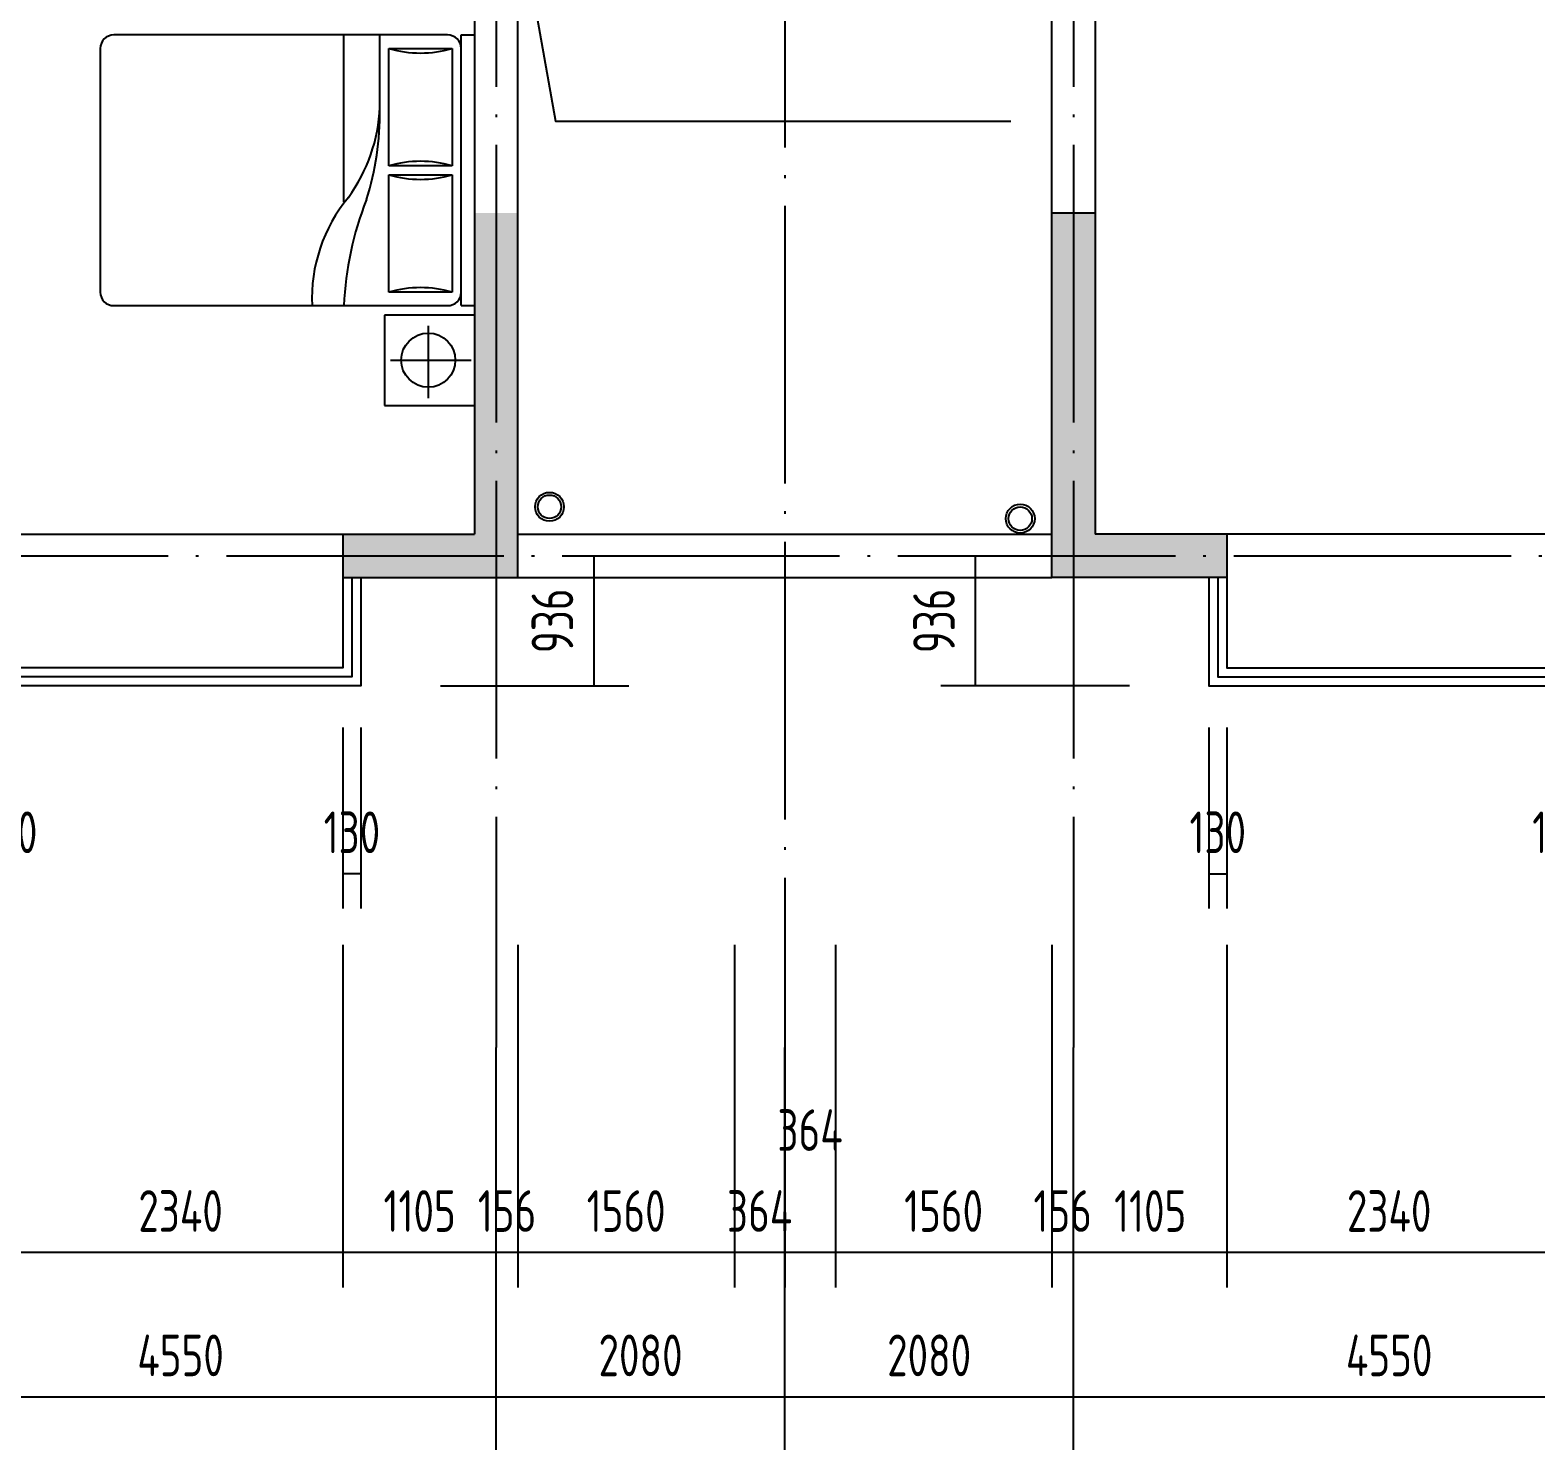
# Model space of a CAD drawing. Extents: x -726032 to 135930, y -151624 to 587044.
# Drawn here: x -463956 to -453105, y 402179 to 412341 of the extents above; entities that cross this region are included whole.
import ezdxf

# ---------------------------------------------------------------- set-up
doc = ezdxf.new("R2010")
doc.units = 0
doc.header["$LTSCALE"] = 1000
doc.header["$MEASUREMENT"] = 0
doc.linetypes.add('DOTE', pattern=[2.42, 2, -0.2, 0.02, -0.2])
doc.layers.get('DEFPOINTS').update_dxf_attribs({"color": 1, "linetype": 'CONTINUOUS'})
for name, color, linetype in [('AXIS', 245, 'CONTINUOUS'), ('COLUMN', 170, 'CONTINUOUS'), ('DOTE', 8, 'DOTE'), ('PUB_DIM', 245, 'CONTINUOUS'), ('WALL', 255, 'CONTINUOUS'), ('WINDOW', 155, 'CONTINUOUS'), ('家具', 252, 'CONTINUOUS'), ('引线', 213, 'CONTINUOUS'), ('看线', 86, 'CONTINUOUS'), ('雨水管', 20, 'CONTINUOUS')]:
    doc.layers.add(name, color=color, linetype=linetype)
doc.styles.add('DIM_FONT', font='isocp.shx', dxfattribs={"width": 0.8})
doc.dimstyles.new('AXIS', dxfattribs={"dimtxt": 300, "dimasz": 1, "dimexe": 250, "dimexo": 300, "dimgap": 150, "dimtad": 1, "dimdec": 0, "dimzin": 0, "dimdsep": 46, "dimtxsty": 'DIM_FONT', "dimcen": 0.09, "dimse1": 1, "dimse2": 1, "dimclrt": 142, "dimadec": 0, "dimazin": 0, "dimtfac": 1, "dimtdec": 0, "dimtix": 1, "dimtmove": 2, "dimatfit": 3, "dimfxl": 1, "dimtolj": 1, "dimtzin": 0, "dimarcsym": 0})
doc.dimstyles.new('DIMA', dxfattribs={"dimtxt": 300, "dimasz": 1, "dimexe": 250, "dimexo": 300, "dimgap": 150, "dimtad": 1, "dimdec": 0, "dimzin": 0, "dimdsep": 46, "dimtxsty": 'DIM_FONT', "dimcen": 0.09, "dimse1": 1, "dimclrt": 142, "dimadec": 0, "dimazin": 0, "dimtfac": 1, "dimtdec": 0, "dimtix": 1, "dimtmove": 2, "dimatfit": 3, "dimfxl": 1, "dimtolj": 1, "dimtzin": 0, "dimarcsym": 0})
doc.dimstyles.new('DIMB', dxfattribs={"dimtxt": 300, "dimasz": 1, "dimexe": 250, "dimexo": 300, "dimgap": 150, "dimtad": 1, "dimdec": 0, "dimzin": 0, "dimdsep": 46, "dimtxsty": 'DIM_FONT', "dimcen": 0.09, "dimse2": 1, "dimclrt": 142, "dimadec": 0, "dimazin": 0, "dimtfac": 1, "dimtdec": 0, "dimtix": 1, "dimtmove": 2, "dimatfit": 3, "dimfxl": 1, "dimtolj": 1, "dimtzin": 0, "dimarcsym": 0})
doc.dimstyles.new('DIMN', dxfattribs={"dimtxt": 300, "dimasz": 1, "dimexe": 250, "dimexo": 300, "dimgap": 150, "dimtad": 1, "dimdec": 0, "dimzin": 0, "dimdsep": 46, "dimtxsty": 'DIM_FONT', "dimcen": 0.09, "dimclrt": 142, "dimadec": 0, "dimazin": 0, "dimtfac": 1, "dimtdec": 0, "dimtix": 1, "dimtmove": 2, "dimatfit": 3, "dimfxl": 1, "dimtolj": 1, "dimtzin": 0, "dimarcsym": 0})

# ---------------------------------------------------------------- blocks, each defined once
blk = doc.blocks.new('*D509')
at = {"layer": 'AXIS', "color": 0, "lineweight": -2, "transparency": 16777216}
for p, q in [((-481293, 404712), (-481293, 401205)), ((-412614, 404712), (-412614, 401205)), ((-412615, 401455), (-481292, 401455))]:
    blk.add_line(p, q, dxfattribs=at)
at = {"layer": 'AXIS', "color": 0, "transparency": 16777216}
for points in [[(-481292, 401455), (-481292, 401454), (-481293, 401455)], [(-412615, 401455), (-412615, 401454), (-412614, 401455)]]:
    blk.add_solid(points, dxfattribs=at)
at = {"layer": 'DEFPOINTS', "color": 0, "transparency": 16777216}
for p in [(-481293, 405012), (-412614, 405012), (-481293, 401455)]:
    blk.add_point(p, dxfattribs=at)
at = {"layer": 'AXIS', "color": 142, "transparency": 16777216, "insert": (-446953, 401755), "char_height": 300, "attachment_point": 5, "style": 'DIM_FONT'}
blk.add_mtext('\\A1;68679', dxfattribs=at)
blk = doc.blocks.new('*D3276')
at = {"layer": 'AXIS', "color": 0, "lineweight": -2, "transparency": 16777216}
blk.add_line((-456438, 402495), (-458516, 402495), dxfattribs=at)
at = {"layer": 'AXIS', "color": 0, "transparency": 16777216}
for points in [[(-458516, 402495), (-458516, 402494), (-458517, 402495)], [(-456438, 402495), (-456438, 402494), (-456437, 402495)]]:
    blk.add_solid(points, dxfattribs=at)
at = {"layer": 'DEFPOINTS', "color": 0, "transparency": 16777216}
for p in [(-458517, 405012), (-456437, 405012), (-458517, 402495)]:
    blk.add_point(p, dxfattribs=at)
at = {"layer": 'AXIS', "color": 142, "transparency": 16777216, "insert": (-457477, 402795), "char_height": 300, "attachment_point": 5, "style": 'DIM_FONT'}
blk.add_mtext('\\A1;2080', dxfattribs=at)
blk = doc.blocks.new('*D855')
at = {"layer": 'DEFPOINTS', "color": 0, "transparency": 16777216}
for p in [(-458153, 406052), (-456593, 406052), (-458153, 403535)]:
    blk.add_point(p, dxfattribs=at)
at = {"layer": 'PUB_DIM', "color": 0, "lineweight": -2, "transparency": 16777216}
for p, q in [((-458153, 405752), (-458153, 403285)), ((-456593, 405752), (-456593, 403285)), ((-456594, 403535), (-458152, 403535))]:
    blk.add_line(p, q, dxfattribs=at)
at = {"layer": 'PUB_DIM', "color": 0, "transparency": 16777216}
for points in [[(-458152, 403535), (-458152, 403534), (-458153, 403535)], [(-456594, 403535), (-456594, 403534), (-456593, 403535)]]:
    blk.add_solid(points, dxfattribs=at)
at = {"layer": 'PUB_DIM', "color": 142, "transparency": 16777216, "insert": (-457373, 403835), "char_height": 300, "attachment_point": 5, "style": 'DIM_FONT'}
blk.add_mtext('\\A1;1560', dxfattribs=at)
blk = doc.blocks.new('*D856')
at = {"layer": 'DEFPOINTS', "color": 0, "transparency": 16777216}
for p in [(-458517, 406052), (-458153, 406052), (-458517, 403535)]:
    blk.add_point(p, dxfattribs=at)
at = {"layer": 'PUB_DIM', "color": 0, "lineweight": -2, "transparency": 16777216}
for p, q in [((-458517, 405752), (-458517, 403285)), ((-458153, 405752), (-458153, 403285)), ((-458154, 403535), (-458516, 403535))]:
    blk.add_line(p, q, dxfattribs=at)
at = {"layer": 'PUB_DIM', "color": 0, "transparency": 16777216}
for points in [[(-458516, 403535), (-458516, 403534), (-458517, 403535)], [(-458154, 403535), (-458154, 403534), (-458153, 403535)]]:
    blk.add_solid(points, dxfattribs=at)
at = {"layer": 'PUB_DIM', "color": 142, "transparency": 16777216, "insert": (-458335, 404418), "char_height": 300, "attachment_point": 5, "style": 'DIM_FONT'}
blk.add_mtext('\\A1;364', dxfattribs=at)
blk = doc.blocks.new('*D857')
at = {"layer": 'DEFPOINTS', "color": 0, "transparency": 16777216}
for p in [(-461702, 407618), (-461572, 407618), (-461702, 406263)]:
    blk.add_point(p, dxfattribs=at)
at = {"layer": 'PUB_DIM', "color": 0, "lineweight": -2, "transparency": 16777216}
for p, q in [((-461702, 407318), (-461702, 406013)), ((-461572, 407318), (-461572, 406013)), ((-461703, 406263), (-461704, 406263)), ((-461572, 406263), (-461702, 406263)), ((-461571, 406263), (-461570, 406263))]:
    blk.add_line(p, q, dxfattribs=at)
at = {"layer": 'PUB_DIM', "color": 0, "transparency": 16777216}
for points in [[(-461703, 406264), (-461703, 406263), (-461702, 406263)], [(-461571, 406264), (-461571, 406263), (-461572, 406263)]]:
    blk.add_solid(points, dxfattribs=at)
at = {"layer": 'PUB_DIM', "color": 142, "transparency": 16777216, "insert": (-461637, 406563), "char_height": 300, "attachment_point": 5, "style": 'DIM_FONT'}
blk.add_mtext('\\A1;130', dxfattribs=at)
blk = doc.blocks.new('*D858')
at = {"layer": 'DEFPOINTS', "color": 0, "transparency": 16777216}
for p in [(-464172, 407618), (-464042, 407618), (-464172, 406263)]:
    blk.add_point(p, dxfattribs=at)
at = {"layer": 'PUB_DIM', "color": 0, "lineweight": -2, "transparency": 16777216}
for p, q in [((-464172, 407318), (-464172, 406013)), ((-464042, 407318), (-464042, 406013)), ((-464173, 406263), (-464174, 406263)), ((-464042, 406263), (-464172, 406263)), ((-464041, 406263), (-464040, 406263))]:
    blk.add_line(p, q, dxfattribs=at)
at = {"layer": 'PUB_DIM', "color": 0, "transparency": 16777216}
for points in [[(-464173, 406264), (-464173, 406263), (-464172, 406263)], [(-464041, 406264), (-464041, 406263), (-464042, 406263)]]:
    blk.add_solid(points, dxfattribs=at)
at = {"layer": 'PUB_DIM', "color": 142, "transparency": 16777216, "insert": (-464107, 406563), "char_height": 300, "attachment_point": 5, "style": 'DIM_FONT'}
blk.add_mtext('\\A1;130', dxfattribs=at)
blk = doc.blocks.new('*D3659')
at = {"layer": 'DEFPOINTS', "color": 0, "transparency": 16777216}
for p in [(-461299, 408554), (-459892, 408554), (-461299, 407618)]:
    blk.add_point(p, dxfattribs=at)
at = {"layer": 'PUB_DIM', "color": 0, "lineweight": -2, "transparency": 16777216}
for p, q in [((-459892, 407619), (-459892, 408553)), ((-460999, 407618), (-459642, 407618))]:
    blk.add_line(p, q, dxfattribs=at)
at = {"layer": 'PUB_DIM', "color": 0, "transparency": 16777216}
for points in [[(-459892, 408553), (-459892, 408553), (-459892, 408554)], [(-459892, 407619), (-459892, 407619), (-459892, 407618)]]:
    blk.add_solid(points, dxfattribs=at)
at = {"layer": 'PUB_DIM', "color": 142, "transparency": 16777216, "insert": (-460192, 408086), "char_height": 300, "attachment_point": 5, "rotation": 90, "style": 'DIM_FONT'}
blk.add_mtext('\\A1;936', dxfattribs=at)
blk = doc.blocks.new('*D3277')
at = {"layer": 'AXIS', "color": 0, "lineweight": -2, "transparency": 16777216}
blk.add_line((-460598, 402495), (-465146, 402495), dxfattribs=at)
at = {"layer": 'AXIS', "color": 0, "transparency": 16777216}
for points in [[(-465146, 402495), (-465146, 402494), (-465147, 402495)], [(-460598, 402495), (-460598, 402494), (-460597, 402495)]]:
    blk.add_solid(points, dxfattribs=at)
at = {"layer": 'DEFPOINTS', "color": 0, "transparency": 16777216}
for p in [(-465147, 405012), (-460597, 405012), (-465147, 402495)]:
    blk.add_point(p, dxfattribs=at)
at = {"layer": 'AXIS', "color": 142, "transparency": 16777216, "insert": (-462872, 402795), "char_height": 300, "attachment_point": 5, "style": 'DIM_FONT'}
blk.add_mtext('\\A1;4550', dxfattribs=at)
blk = doc.blocks.new('*D3278')
at = {"layer": 'AXIS', "color": 0, "lineweight": -2, "transparency": 16777216}
blk.add_line((-458518, 402495), (-460596, 402495), dxfattribs=at)
at = {"layer": 'AXIS', "color": 0, "transparency": 16777216}
for points in [[(-460596, 402495), (-460596, 402494), (-460597, 402495)], [(-458518, 402495), (-458518, 402494), (-458517, 402495)]]:
    blk.add_solid(points, dxfattribs=at)
at = {"layer": 'DEFPOINTS', "color": 0, "transparency": 16777216}
for p in [(-460597, 405012), (-458517, 405012), (-460597, 402495)]:
    blk.add_point(p, dxfattribs=at)
at = {"layer": 'AXIS', "color": 142, "transparency": 16777216, "insert": (-459557, 402795), "char_height": 300, "attachment_point": 5, "style": 'DIM_FONT'}
blk.add_mtext('\\A1;2080', dxfattribs=at)
blk = doc.blocks.new('*D859')
at = {"layer": 'DEFPOINTS', "color": 0, "transparency": 16777216}
for p in [(-464042, 406052), (-461702, 406052), (-464042, 403535)]:
    blk.add_point(p, dxfattribs=at)
at = {"layer": 'PUB_DIM', "color": 0, "lineweight": -2, "transparency": 16777216}
for p, q in [((-464042, 405752), (-464042, 403285)), ((-461702, 405752), (-461702, 403285)), ((-461703, 403535), (-464041, 403535))]:
    blk.add_line(p, q, dxfattribs=at)
at = {"layer": 'PUB_DIM', "color": 0, "transparency": 16777216}
for points in [[(-464041, 403535), (-464041, 403534), (-464042, 403535)], [(-461703, 403535), (-461703, 403534), (-461702, 403535)]]:
    blk.add_solid(points, dxfattribs=at)
at = {"layer": 'PUB_DIM', "color": 142, "transparency": 16777216, "insert": (-462872, 403835), "char_height": 300, "attachment_point": 5, "style": 'DIM_FONT'}
blk.add_mtext('\\A1;2340', dxfattribs=at)
blk = doc.blocks.new('*D862')
at = {"layer": 'DEFPOINTS', "color": 0, "transparency": 16777216}
for p in [(-458881, 406052), (-458517, 406052), (-458881, 403535)]:
    blk.add_point(p, dxfattribs=at)
at = {"layer": 'PUB_DIM', "color": 0, "lineweight": -2, "transparency": 16777216}
for p, q in [((-458881, 405752), (-458881, 403285)), ((-458517, 405752), (-458517, 403285)), ((-458882, 403535), (-458883, 403535)), ((-458517, 403535), (-458881, 403535)), ((-458516, 403535), (-458515, 403535))]:
    blk.add_line(p, q, dxfattribs=at)
at = {"layer": 'PUB_DIM', "color": 0, "transparency": 16777216}
for points in [[(-458882, 403535), (-458882, 403534), (-458881, 403535)], [(-458516, 403535), (-458516, 403534), (-458517, 403535)]]:
    blk.add_solid(points, dxfattribs=at)
at = {"layer": 'PUB_DIM', "color": 142, "transparency": 16777216, "insert": (-458699, 403835), "char_height": 300, "attachment_point": 5, "style": 'DIM_FONT'}
blk.add_mtext('\\A1;364', dxfattribs=at)
blk = doc.blocks.new('*D3663')
at = {"layer": 'DEFPOINTS', "color": 0, "transparency": 16777216}
for p in [(-460597, 406052), (-460441, 406052), (-460597, 403535)]:
    blk.add_point(p, dxfattribs=at)
at = {"layer": 'PUB_DIM', "color": 0, "lineweight": -2, "transparency": 16777216}
for p, q in [((-460441, 405752), (-460441, 403285)), ((-460598, 403535), (-460599, 403535)), ((-460441, 403535), (-460597, 403535)), ((-460440, 403535), (-460439, 403535))]:
    blk.add_line(p, q, dxfattribs=at)
at = {"layer": 'PUB_DIM', "color": 0, "transparency": 16777216}
for points in [[(-460598, 403535), (-460598, 403534), (-460597, 403535)], [(-460440, 403535), (-460440, 403534), (-460441, 403535)]]:
    blk.add_solid(points, dxfattribs=at)
at = {"layer": 'PUB_DIM', "color": 142, "transparency": 16777216, "insert": (-460519, 403835), "char_height": 300, "attachment_point": 5, "style": 'DIM_FONT'}
blk.add_mtext('\\A1;156', dxfattribs=at)
blk = doc.blocks.new('*D2091')
at = {"layer": 'DEFPOINTS', "color": 0, "transparency": 16777216}
for p in [(-461702, 406052), (-460597, 406052), (-461702, 403535)]:
    blk.add_point(p, dxfattribs=at)
at = {"layer": 'PUB_DIM', "color": 0, "lineweight": -2, "transparency": 16777216}
for p, q in [((-461702, 405752), (-461702, 403285)), ((-460598, 403535), (-461701, 403535))]:
    blk.add_line(p, q, dxfattribs=at)
at = {"layer": 'PUB_DIM', "color": 0, "transparency": 16777216}
for points in [[(-461701, 403535), (-461701, 403534), (-461702, 403535)], [(-460598, 403535), (-460598, 403534), (-460597, 403535)]]:
    blk.add_solid(points, dxfattribs=at)
at = {"layer": 'PUB_DIM', "color": 142, "transparency": 16777216, "insert": (-461149, 403835), "char_height": 300, "attachment_point": 5, "style": 'DIM_FONT'}
blk.add_mtext('\\A1;1105', dxfattribs=at)
blk = doc.blocks.new('*D863')
at = {"layer": 'DEFPOINTS', "color": 0, "transparency": 16777216}
for p in [(-460441, 406052), (-458881, 406052), (-460441, 403535)]:
    blk.add_point(p, dxfattribs=at)
at = {"layer": 'PUB_DIM', "color": 0, "lineweight": -2, "transparency": 16777216}
for p, q in [((-460441, 405752), (-460441, 403285)), ((-458881, 405752), (-458881, 403285)), ((-458882, 403535), (-460440, 403535))]:
    blk.add_line(p, q, dxfattribs=at)
at = {"layer": 'PUB_DIM', "color": 0, "transparency": 16777216}
for points in [[(-460440, 403535), (-460440, 403534), (-460441, 403535)], [(-458882, 403535), (-458882, 403534), (-458881, 403535)]]:
    blk.add_solid(points, dxfattribs=at)
at = {"layer": 'PUB_DIM', "color": 142, "transparency": 16777216, "insert": (-459661, 403835), "char_height": 300, "attachment_point": 5, "style": 'DIM_FONT'}
blk.add_mtext('\\A1;1560', dxfattribs=at)
blk = doc.blocks.new('*D866')
at = {"layer": 'DEFPOINTS', "color": 0, "transparency": 16777216}
for p in [(-452992, 407618), (-452862, 407618), (-452862, 406263)]:
    blk.add_point(p, dxfattribs=at)
at = {"layer": 'PUB_DIM', "color": 0, "lineweight": -2, "transparency": 16777216}
for p, q in [((-452992, 407318), (-452992, 406013)), ((-452862, 407318), (-452862, 406013)), ((-452993, 406263), (-452994, 406263)), ((-452992, 406263), (-452862, 406263)), ((-452861, 406263), (-452860, 406263))]:
    blk.add_line(p, q, dxfattribs=at)
at = {"layer": 'PUB_DIM', "color": 0, "transparency": 16777216}
for points in [[(-452993, 406264), (-452993, 406263), (-452992, 406263)], [(-452861, 406264), (-452861, 406263), (-452862, 406263)]]:
    blk.add_solid(points, dxfattribs=at)
at = {"layer": 'PUB_DIM', "color": 142, "transparency": 16777216, "insert": (-452927, 406563), "char_height": 300, "attachment_point": 5, "style": 'DIM_FONT'}
blk.add_mtext('\\A1;130', dxfattribs=at)
blk = doc.blocks.new('*D867')
at = {"layer": 'DEFPOINTS', "color": 0, "transparency": 16777216}
for p in [(-455462, 407618), (-455332, 407618), (-455332, 406263)]:
    blk.add_point(p, dxfattribs=at)
at = {"layer": 'PUB_DIM', "color": 0, "lineweight": -2, "transparency": 16777216}
for p, q in [((-455462, 407318), (-455462, 406013)), ((-455332, 407318), (-455332, 406013)), ((-455463, 406263), (-455464, 406263)), ((-455462, 406263), (-455332, 406263)), ((-455331, 406263), (-455330, 406263))]:
    blk.add_line(p, q, dxfattribs=at)
at = {"layer": 'PUB_DIM', "color": 0, "transparency": 16777216}
for points in [[(-455463, 406264), (-455463, 406263), (-455462, 406263)], [(-455331, 406264), (-455331, 406263), (-455332, 406263)]]:
    blk.add_solid(points, dxfattribs=at)
at = {"layer": 'PUB_DIM', "color": 142, "transparency": 16777216, "insert": (-455397, 406563), "char_height": 300, "attachment_point": 5, "style": 'DIM_FONT'}
blk.add_mtext('\\A1;130', dxfattribs=at)
blk = doc.blocks.new('*D3667')
at = {"layer": 'DEFPOINTS', "color": 0, "transparency": 16777216}
for p in [(-457142, 408554), (-455734, 408554), (-455734, 407618)]:
    blk.add_point(p, dxfattribs=at)
at = {"layer": 'PUB_DIM', "color": 0, "lineweight": -2, "transparency": 16777216}
for p, q in [((-457142, 407619), (-457142, 408553)), ((-456034, 407618), (-457392, 407618))]:
    blk.add_line(p, q, dxfattribs=at)
at = {"layer": 'PUB_DIM', "color": 0, "transparency": 16777216}
for points in [[(-457142, 408553), (-457141, 408553), (-457142, 408554)], [(-457142, 407619), (-457141, 407619), (-457142, 407618)]]:
    blk.add_solid(points, dxfattribs=at)
at = {"layer": 'PUB_DIM', "color": 142, "transparency": 16777216, "insert": (-457442, 408086), "char_height": 300, "attachment_point": 5, "rotation": 90, "style": 'DIM_FONT'}
blk.add_mtext('\\A1;936', dxfattribs=at)
blk = doc.blocks.new('*D868')
at = {"layer": 'DEFPOINTS', "color": 0, "transparency": 16777216}
for p in [(-455332, 406052), (-452992, 406052), (-455332, 403535)]:
    blk.add_point(p, dxfattribs=at)
at = {"layer": 'PUB_DIM', "color": 0, "lineweight": -2, "transparency": 16777216}
for p, q in [((-455332, 405752), (-455332, 403285)), ((-452992, 405752), (-452992, 403285)), ((-452993, 403535), (-455331, 403535))]:
    blk.add_line(p, q, dxfattribs=at)
at = {"layer": 'PUB_DIM', "color": 0, "transparency": 16777216}
for points in [[(-455331, 403535), (-455331, 403534), (-455332, 403535)], [(-452993, 403535), (-452993, 403534), (-452992, 403535)]]:
    blk.add_solid(points, dxfattribs=at)
at = {"layer": 'PUB_DIM', "color": 142, "transparency": 16777216, "insert": (-454162, 403835), "char_height": 300, "attachment_point": 5, "style": 'DIM_FONT'}
blk.add_mtext('\\A1;2340', dxfattribs=at)
blk = doc.blocks.new('*D2094')
at = {"layer": 'DEFPOINTS', "color": 0, "transparency": 16777216}
for p in [(-456593, 406052), (-456437, 406052), (-456593, 403535)]:
    blk.add_point(p, dxfattribs=at)
at = {"layer": 'PUB_DIM', "color": 0, "lineweight": -2, "transparency": 16777216}
for p, q in [((-456593, 405752), (-456593, 403285)), ((-456594, 403535), (-456595, 403535)), ((-456437, 403535), (-456593, 403535)), ((-456436, 403535), (-456435, 403535))]:
    blk.add_line(p, q, dxfattribs=at)
at = {"layer": 'PUB_DIM', "color": 0, "transparency": 16777216}
for points in [[(-456594, 403535), (-456594, 403534), (-456593, 403535)], [(-456436, 403535), (-456436, 403534), (-456437, 403535)]]:
    blk.add_solid(points, dxfattribs=at)
at = {"layer": 'PUB_DIM', "color": 142, "transparency": 16777216, "insert": (-456515, 403835), "char_height": 300, "attachment_point": 5, "style": 'DIM_FONT'}
blk.add_mtext('\\A1;156', dxfattribs=at)
blk = doc.blocks.new('*D3668')
at = {"layer": 'DEFPOINTS', "color": 0, "transparency": 16777216}
for p in [(-456437, 406052), (-455332, 406052), (-456437, 403535)]:
    blk.add_point(p, dxfattribs=at)
at = {"layer": 'PUB_DIM', "color": 0, "lineweight": -2, "transparency": 16777216}
for p, q in [((-455332, 405752), (-455332, 403285)), ((-455333, 403535), (-456436, 403535))]:
    blk.add_line(p, q, dxfattribs=at)
at = {"layer": 'PUB_DIM', "color": 0, "transparency": 16777216}
for points in [[(-456436, 403535), (-456436, 403534), (-456437, 403535)], [(-455333, 403535), (-455333, 403534), (-455332, 403535)]]:
    blk.add_solid(points, dxfattribs=at)
at = {"layer": 'PUB_DIM', "color": 142, "transparency": 16777216, "insert": (-455884, 403835), "char_height": 300, "attachment_point": 5, "style": 'DIM_FONT'}
blk.add_mtext('\\A1;1105', dxfattribs=at)
blk = doc.blocks.new('*D3281')
at = {"layer": 'AXIS', "color": 0, "lineweight": -2, "transparency": 16777216}
blk.add_line((-451888, 402495), (-456436, 402495), dxfattribs=at)
at = {"layer": 'AXIS', "color": 0, "transparency": 16777216}
for points in [[(-456436, 402495), (-456436, 402494), (-456437, 402495)], [(-451888, 402495), (-451888, 402494), (-451887, 402495)]]:
    blk.add_solid(points, dxfattribs=at)
at = {"layer": 'DEFPOINTS', "color": 0, "transparency": 16777216}
for p in [(-456437, 405012), (-451887, 405012), (-456437, 402495)]:
    blk.add_point(p, dxfattribs=at)
at = {"layer": 'AXIS', "color": 142, "transparency": 16777216, "insert": (-454162, 402795), "char_height": 300, "attachment_point": 5, "style": 'DIM_FONT'}
blk.add_mtext('\\A1;4550', dxfattribs=at)

msp = doc.modelspace()

# ---------------------------------------------------------------- linework, layer by layer
at = {"layer": 'AXIS'}
for p, q in [((-460596.9, 400934.5), (-460596.9, 405011.9)), ((-458516.9, 400934.5), (-458516.9, 405011.9)), ((-456436.9, 400934.5), (-456436.9, 405011.9))]:
    msp.add_line(p, q, dxfattribs=at)
at = {"layer": 'COLUMN'}
for points in [[(-460752.9, 411024), (-460752.9, 408710), (-460440.9, 411024), (-460440.9, 408398)], [(-456592.9, 411024), (-456592.9, 408398), (-456280.9, 411024), (-456280.9, 408710)], [(-461701.9, 408710), (-461701.9, 408398), (-460752.9, 408710), (-460440.9, 408398)], [(-456592.9, 408398), (-456280.9, 408710), (-455331.9, 408398), (-455331.9, 408710)]]:
    msp.add_solid(points, dxfattribs=at)
at = {"layer": 'DOTE'}
for p, q in [((-458516.9, 432855.9), (-458516.9, 405011.9)), ((-460596.9, 416354), (-460596.9, 405011.9)), ((-456436.9, 416354), (-456436.9, 405011.9)), ((-481902.2, 408554), (-412270.4, 408554))]:
    msp.add_line(p, q, dxfattribs=at)
at = {"layer": 'WALL'}
for p, q in [((-460440.9, 408398), (-460440.9, 415184)), ((-456592.9, 408398), (-456592.9, 415184)), ((-460752.9, 413806), (-460752.9, 408710)), ((-456280.9, 413806), (-456280.9, 408710)), ((-456592.9, 411024), (-456280.9, 411024)), ((-461701.9, 408710), (-461701.9, 408398)), ((-461701.9, 408710), (-460752.9, 408710)), ((-455331.9, 408710), (-456280.9, 408710)), ((-455331.9, 408710), (-455331.9, 408398)), ((-461701.9, 408398), (-460440.9, 408398)), ((-455331.9, 408398), (-456592.9, 408398))]:
    msp.add_line(p, q, dxfattribs=at)
at = {"layer": 'WINDOW'}
for p, q in [((-464041.9, 408710), (-461701.9, 408710)), ((-452991.9, 408710), (-455331.9, 408710))]:
    msp.add_line(p, q, dxfattribs=at)
for points in [[(-461571.9, 408398), (-461571.9, 407618), (-464171.9, 407618), (-464171.9, 408398)], [(-461636.9, 408398), (-461636.9, 407683), (-464106.9, 407683), (-464106.9, 408398)], [(-461701.9, 408398), (-461701.9, 407748), (-464041.9, 407748), (-464041.9, 408398)], [(-455461.9, 408398), (-455461.9, 407618), (-452861.9, 407618), (-452861.9, 408398)], [(-455396.9, 408398), (-455396.9, 407683), (-452926.9, 407683), (-452926.9, 408398)], [(-455331.9, 408398), (-455331.9, 407748), (-452991.9, 407748), (-452991.9, 408398)]]:
    msp.add_lwpolyline(points, dxfattribs=at)
at = {"layer": '家具'}
for p, q in [((-460947.9, 412306.5), (-463352.9, 412306.5)), ((-461695.4, 411104), (-461695.4, 412306.5)), ((-461435.4, 411770.3), (-461435.4, 412306.5)), ((-460850.4, 412306.5), (-460752.9, 412306.5)), ((-460850.4, 410356.5), (-460850.4, 412306.5)), ((-460752.9, 412306.5), (-460752.9, 410356.5)), ((-463450.4, 412209), (-463450.4, 410454)), ((-461370.4, 412209), (-460915.4, 412209)), ((-461370.4, 411364), (-461370.4, 412209)), ((-460915.4, 412209), (-460915.4, 411364)), ((-460915.4, 411364), (-461370.4, 411364)), ((-461370.4, 411299), (-460915.4, 411299)), ((-461370.4, 410454), (-461370.4, 411299)), ((-460915.4, 411299), (-460915.4, 410454)), ((-460915.4, 410454), (-461370.4, 410454)), ((-463352.9, 410356.5), (-460947.9, 410356.5)), ((-460850.4, 410356.5), (-460752.9, 410356.5)), ((-461402.9, 410288.3), (-461402.9, 409638.3)), ((-460752.9, 410288.3), (-461402.9, 410288.3)), ((-461087.1, 410211), (-461087.1, 409691)), ((-460752.9, 410288.3), (-460752.9, 409638.3)), ((-461360.1, 409964), (-460776.6, 409964)), ((-461402.9, 409638.3), (-460752.9, 409638.3))]:
    msp.add_line(p, q, dxfattribs=at)
msp.add_circle((-461087.1, 409964), 195, dxfattribs=at)
for centre, radius, start, end in [((-463352.9, 412209), 97.5, 90, 180), ((-460947.9, 412209), 97.5, 0, 90), ((-461142.9, 412989), 812.5, 253.7398, 286.2602), ((-462629, 411839.5), 1194.8, 323.95969, 357.46022), ((-463474.7, 411743.9), 2039.5, 342.19663, 0.74184), ((-461142.9, 410584), 812.5, 73.7398, 106.2602), ((-461142.9, 412079), 812.5, 253.7398, 286.2602), ((-460777.2, 410405.3), 1148.5, 140.45392, 182.43274), ((-459306.3, 410247.4), 2391.6, 158.59306, 177.38399), ((-463352.9, 410454), 97.5, 180, 270), ((-461142.9, 409674), 812.5, 73.7398, 106.2602), ((-460947.9, 410454), 97.5, 270, 0)]:
    msp.add_arc(centre, radius, start, end, dxfattribs=at)
at = {"layer": '引线'}
msp.add_lwpolyline([(-460752.9, 414966.2), (-460170.9, 411686.1), (-456889.5, 411686.1)], dxfattribs=at)
at = {"layer": '看线'}
for p, q in [((-460440.9, 408710), (-456592.9, 408710)), ((-460440.9, 408398), (-456592.9, 408398))]:
    msp.add_line(p, q, dxfattribs=at)
at = {"layer": '雨水管'}
for centre, radius in [((-460213.3, 408907.6), 104), ((-460213.3, 408907.6), 84.5), ((-456820.5, 408822.4), 104), ((-456820.5, 408822.4), 84.5)]:
    msp.add_circle(centre, radius, dxfattribs=at)

# ---------------------------------------------------------------- dimensions: what is measured, and where the dimension line sits
at = {"layer": 'AXIS'}
dim = msp.add_aligned_dim(p1=(-412613.9, 405011.9), p2=(-481292.9, 405011.9), distance=3557.4, dimstyle='DIMN', dxfattribs=at)
dim.commit()
dim.dimension.update_dxf_attribs({"geometry": '*D509', "text_midpoint": (-446953.4, 401754.5)})
for base, p1, p2, picture, middle in [((-465146.9, 402494.5), (-460596.9, 405011.9), (-465146.9, 405011.9), '*D3277', (-462871.9, 402794.5)), ((-460596.9, 402494.5), (-458516.9, 405011.9), (-460596.9, 405011.9), '*D3278', (-459556.9, 402794.5)), ((-458516.9, 402494.5), (-456436.9, 405011.9), (-458516.9, 405011.9), '*D3276', (-457476.9, 402794.5)), ((-456436.9, 402494.5), (-451886.9, 405011.9), (-456436.9, 405011.9), '*D3281', (-454161.9, 402794.5))]:
    dim = msp.add_linear_dim(base=base, p1=p1, p2=p2, dimstyle='AXIS', dxfattribs=at)
    dim.commit()
    dim.dimension.update_dxf_attribs({"geometry": picture, "text_midpoint": middle})
at = {"layer": 'PUB_DIM'}
for base, p1, p2, angle, picture, middle in [((-459892.2, 408554), (-461299.5, 407618), (-461299.5, 408554), 270, '*D3659', (-460192.2, 408086)), ((-457141.6, 408554), (-455734.3, 407618), (-455734.3, 408554), 90, '*D3667', (-457441.6, 408086))]:
    dim = msp.add_linear_dim(base=base, p1=p1, p2=p2, angle=angle, dimstyle='DIMB', dxfattribs=at)
    dim.commit()
    dim.dimension.update_dxf_attribs({"geometry": picture, "text_midpoint": middle})
for base, p1, p2, dimstyle, picture, middle in [((-464171.9, 406263.5), (-464041.9, 407618), (-464171.9, 407618), 'DIMN', '*D858', (-464106.9, 406563.5)), ((-461701.9, 406263.5), (-461571.9, 407618), (-461701.9, 407618), 'DIMN', '*D857', (-461636.9, 406563.5)), ((-455331.9, 406263.5), (-455461.9, 407618), (-455331.9, 407618), 'DIMN', '*D867', (-455396.9, 406563.5)), ((-452861.9, 406263.5), (-452991.9, 407618), (-452861.9, 407618), 'DIMN', '*D866', (-452926.9, 406563.5)), ((-464041.9, 403534.5), (-461701.9, 406051.9), (-464041.9, 406051.9), 'DIMN', '*D859', (-462871.9, 403834.5)), ((-461701.9, 403534.5), (-460596.9, 406051.9), (-461701.9, 406051.9), 'DIMA', '*D2091', (-461149.4, 403834.5)), ((-460596.9, 403534.5), (-460440.9, 406051.9), (-460596.9, 406051.9), 'DIMB', '*D3663', (-460518.9, 403834.5)), ((-460440.9, 403534.5), (-458880.9, 406051.9), (-460440.9, 406051.9), 'DIMN', '*D863', (-459660.9, 403834.5)), ((-458880.9, 403534.5), (-458516.9, 406051.9), (-458880.9, 406051.9), 'DIMN', '*D862', (-458698.9, 403834.5)), ((-458152.9, 403534.5), (-456592.9, 406051.9), (-458152.9, 406051.9), 'DIMN', '*D855', (-457372.9, 403834.5)), ((-456592.9, 403534.5), (-456436.9, 406051.9), (-456592.9, 406051.9), 'DIMA', '*D2094', (-456514.9, 403834.5)), ((-456436.9, 403534.5), (-455331.9, 406051.9), (-456436.9, 406051.9), 'DIMB', '*D3668', (-455884.4, 403834.5)), ((-455331.9, 403534.5), (-452991.9, 406051.9), (-455331.9, 406051.9), 'DIMN', '*D868', (-454161.9, 403834.5))]:
    dim = msp.add_linear_dim(base=base, p1=p1, p2=p2, dimstyle=dimstyle, dxfattribs=at)
    dim.commit()
    dim.dimension.update_dxf_attribs({"geometry": picture, "text_midpoint": middle})
dim = msp.add_linear_dim(base=(-458516.9, 403534.5), p1=(-458152.9, 406051.9), p2=(-458516.9, 406051.9), dimstyle='DIMN', dxfattribs=at)
dim.commit()
dim.dimension.update_dxf_attribs({"geometry": '*D856', "text_midpoint": (-458334.9, 404417.9), "dimtype": 160})

doc.saveas('drawing.dxf')
